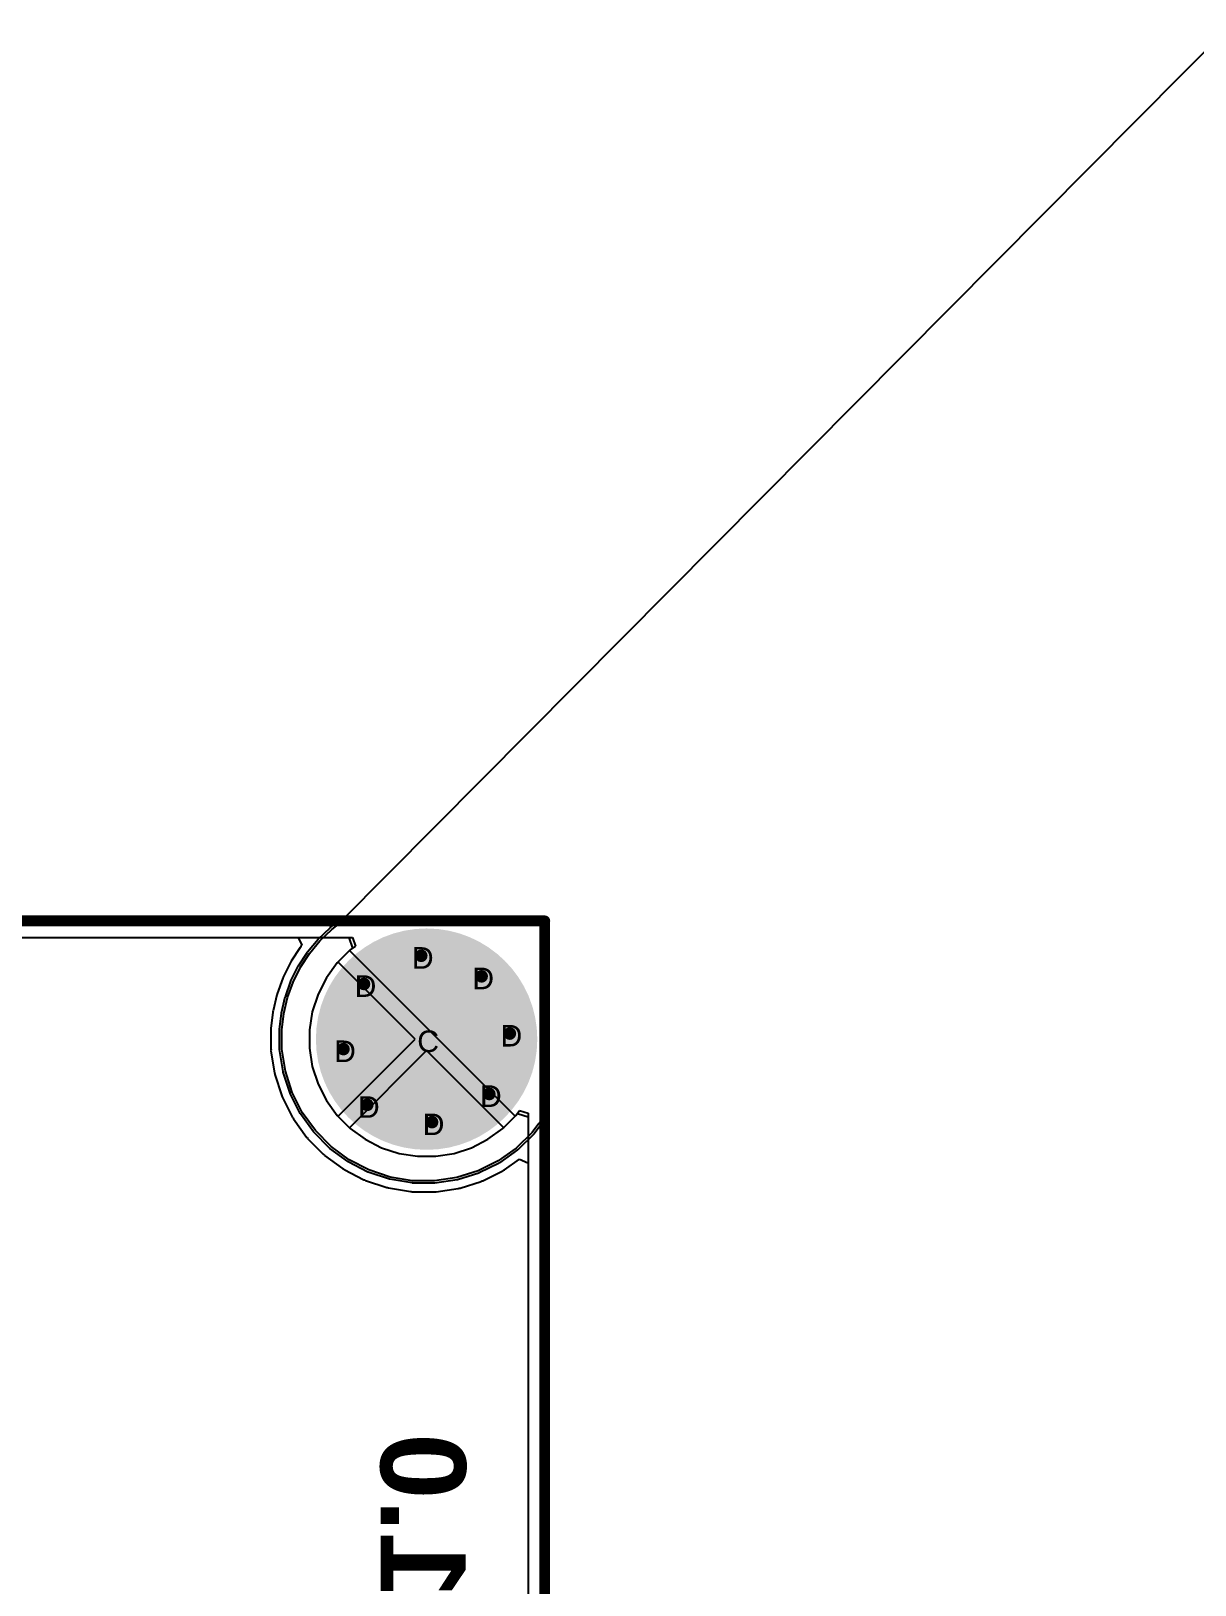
# Model space of a CAD drawing. Header units: inches. Extents: x 0 to 5401, y 0 to 5414.
# Drawn here: x 137.93 to 165.28, y 101.39 to 137.92 of the extents above; entities that cross this region are included whole.
import ezdxf

# ---------------------------------------------------------------- set-up
doc = ezdxf.new("R2010")
doc.units = ezdxf.units.IN
for name, color, linetype in [('Board Outline', 216, 'Continuous'), ('Bottom Layer', 5, 'Continuous'), ('Bottom Overlay', 54, 'Continuous'), ('Bottom Solder', 6, 'Continuous'), ('Drill Drawing', 1, 'Continuous'), ('Layer 1', 16, 'Continuous'), ('Layer 2', 76, 'Continuous'), ('Multi-Layer', 9, 'Continuous'), ('Pad Holes', 156, 'Continuous'), ('Top Layer', 1, 'Continuous'), ('Top Solder', 216, 'Continuous'), ('Via Holes', 16, 'Continuous')]:
    doc.layers.add(name, color=color, linetype=linetype)
doc.styles.add('Arial', font='', dxfattribs={"height": 0.2})
doc.styles.add('Arial_Bold', font='', dxfattribs={"height": 0.2})
doc.styles.get('Arial').set_extended_font_data('Arial')
doc.styles.get('Arial_Bold').set_extended_font_data('Arial', bold=True)

msp = doc.modelspace()

# ---------------------------------------------------------------- hatches: boundary and pattern name
at = {"layer": 'Bottom Layer'}
h = msp.add_hatch(color=5, dxfattribs=at)
edge = h.paths.add_edge_path()
edge.add_arc((147.223, 114.22), 2.5, 0, 360)
h = msp.add_hatch(color=5, dxfattribs=at)
edge = h.paths.add_edge_path()
edge.add_arc((147.096, 116.18), 0.3, 0, 360)
h = msp.add_hatch(color=5, dxfattribs=at)
edge = h.paths.add_edge_path()
edge.add_arc((145.75, 115.518), 0.3, 0, 360)
h = msp.add_hatch(color=5, dxfattribs=at)
edge = h.paths.add_edge_path()
edge.add_arc((148.516, 115.697), 0.3, 0, 360)
h = msp.add_hatch(color=5, dxfattribs=at)
edge = h.paths.add_edge_path()
edge.add_arc((149.179, 114.352), 0.3, 0, 360)
h = msp.add_hatch(color=5, dxfattribs=at)
edge = h.paths.add_edge_path()
edge.add_arc((145.268, 113.986), 0.3, 0, 360)
h = msp.add_hatch(color=5, dxfattribs=at)
edge = h.paths.add_edge_path()
edge.add_arc((145.828, 112.676), 0.3, 0, 360)
h = msp.add_hatch(color=5, dxfattribs=at)
edge = h.paths.add_edge_path()
edge.add_arc((148.696, 112.931), 0.3, 0, 360)
h = msp.add_hatch(color=5, dxfattribs=at)
edge = h.paths.add_edge_path()
edge.add_arc((147.35, 112.269), 0.3, 0, 360)
at = {"layer": 'Bottom Solder'}
h = msp.add_hatch(color=6, dxfattribs=at)
edge = h.paths.add_edge_path()
edge.add_arc((147.223, 114.22), 2.602, 0, 360)
h = msp.add_hatch(color=6, dxfattribs=at)
edge = h.paths.add_edge_path()
edge.add_arc((147.096, 116.18), 0.402, 0, 360)
h = msp.add_hatch(color=6, dxfattribs=at)
edge = h.paths.add_edge_path()
edge.add_arc((145.75, 115.518), 0.402, 0, 360)
h = msp.add_hatch(color=6, dxfattribs=at)
edge = h.paths.add_edge_path()
edge.add_arc((148.516, 115.697), 0.402, 0, 360)
h = msp.add_hatch(color=6, dxfattribs=at)
edge = h.paths.add_edge_path()
edge.add_arc((149.179, 114.352), 0.402, 0, 360)
h = msp.add_hatch(color=6, dxfattribs=at)
edge = h.paths.add_edge_path()
edge.add_arc((145.268, 113.986), 0.402, 0, 360)
h = msp.add_hatch(color=6, dxfattribs=at)
edge = h.paths.add_edge_path()
edge.add_arc((148.696, 112.931), 0.402, 0, 360)
h = msp.add_hatch(color=6, dxfattribs=at)
edge = h.paths.add_edge_path()
edge.add_arc((145.828, 112.676), 0.402, 0, 360)
h = msp.add_hatch(color=6, dxfattribs=at)
edge = h.paths.add_edge_path()
edge.add_arc((147.35, 112.269), 0.402, 0, 360)
at = {"layer": 'Layer 1'}
h = msp.add_hatch(color=16, dxfattribs=at)
edge = h.paths.add_edge_path()
edge.add_arc((147.223, 114.22), 2.5, 0, 360)
h = msp.add_hatch(color=16, dxfattribs=at)
edge = h.paths.add_edge_path()
edge.add_arc((147.096, 116.18), 0.3, 0, 360)
h = msp.add_hatch(color=16, dxfattribs=at)
edge = h.paths.add_edge_path()
edge.add_arc((145.75, 115.518), 0.3, 0, 360)
h = msp.add_hatch(color=16, dxfattribs=at)
edge = h.paths.add_edge_path()
edge.add_arc((148.516, 115.697), 0.3, 0, 360)
h = msp.add_hatch(color=16, dxfattribs=at)
edge = h.paths.add_edge_path()
edge.add_arc((149.179, 114.352), 0.3, 0, 360)
h = msp.add_hatch(color=16, dxfattribs=at)
edge = h.paths.add_edge_path()
edge.add_arc((145.268, 113.986), 0.3, 0, 360)
h = msp.add_hatch(color=16, dxfattribs=at)
edge = h.paths.add_edge_path()
edge.add_arc((145.828, 112.676), 0.3, 0, 360)
h = msp.add_hatch(color=16, dxfattribs=at)
edge = h.paths.add_edge_path()
edge.add_arc((148.696, 112.931), 0.3, 0, 360)
h = msp.add_hatch(color=16, dxfattribs=at)
edge = h.paths.add_edge_path()
edge.add_arc((147.35, 112.269), 0.3, 0, 360)
at = {"layer": 'Layer 2'}
h = msp.add_hatch(color=76, dxfattribs=at)
edge = h.paths.add_edge_path()
edge.add_arc((147.223, 114.22), 2.5, 0, 360)
h = msp.add_hatch(color=76, dxfattribs=at)
edge = h.paths.add_edge_path()
edge.add_arc((147.096, 116.18), 0.3, 0, 360)
h = msp.add_hatch(color=76, dxfattribs=at)
edge = h.paths.add_edge_path()
edge.add_arc((145.75, 115.518), 0.3, 0, 360)
h = msp.add_hatch(color=76, dxfattribs=at)
edge = h.paths.add_edge_path()
edge.add_arc((148.516, 115.697), 0.3, 0, 360)
h = msp.add_hatch(color=76, dxfattribs=at)
edge = h.paths.add_edge_path()
edge.add_arc((149.179, 114.352), 0.3, 0, 360)
h = msp.add_hatch(color=76, dxfattribs=at)
edge = h.paths.add_edge_path()
edge.add_arc((145.268, 113.986), 0.3, 0, 360)
h = msp.add_hatch(color=76, dxfattribs=at)
edge = h.paths.add_edge_path()
edge.add_arc((145.828, 112.676), 0.3, 0, 360)
h = msp.add_hatch(color=76, dxfattribs=at)
edge = h.paths.add_edge_path()
edge.add_arc((148.696, 112.931), 0.3, 0, 360)
h = msp.add_hatch(color=76, dxfattribs=at)
edge = h.paths.add_edge_path()
edge.add_arc((147.35, 112.269), 0.3, 0, 360)
at = {"layer": 'Multi-Layer'}
h = msp.add_hatch(color=9, dxfattribs=at)
edge = h.paths.add_edge_path()
edge.add_arc((147.223, 114.22), 2.5, 0, 360)
at = {"layer": 'Pad Holes'}
h = msp.add_hatch(color=7, dxfattribs=at)
edge = h.paths.add_edge_path()
edge.add_arc((147.223, 114.22), 1.55, 0, 360)
at = {"layer": 'Top Layer'}
h = msp.add_hatch(color=1, dxfattribs=at)
edge = h.paths.add_edge_path()
edge.add_arc((147.223, 114.22), 2.5, 0, 360)
h = msp.add_hatch(color=1, dxfattribs=at)
edge = h.paths.add_edge_path()
edge.add_arc((147.096, 116.18), 0.3, 0, 360)
h = msp.add_hatch(color=1, dxfattribs=at)
edge = h.paths.add_edge_path()
edge.add_arc((145.75, 115.518), 0.3, 0, 360)
h = msp.add_hatch(color=1, dxfattribs=at)
edge = h.paths.add_edge_path()
edge.add_arc((148.516, 115.697), 0.3, 0, 360)
h = msp.add_hatch(color=1, dxfattribs=at)
edge = h.paths.add_edge_path()
edge.add_arc((149.179, 114.352), 0.3, 0, 360)
h = msp.add_hatch(color=1, dxfattribs=at)
edge = h.paths.add_edge_path()
edge.add_arc((145.268, 113.986), 0.3, 0, 360)
h = msp.add_hatch(color=1, dxfattribs=at)
edge = h.paths.add_edge_path()
edge.add_arc((145.828, 112.676), 0.3, 0, 360)
h = msp.add_hatch(color=1, dxfattribs=at)
edge = h.paths.add_edge_path()
edge.add_arc((148.696, 112.931), 0.3, 0, 360)
h = msp.add_hatch(color=1, dxfattribs=at)
edge = h.paths.add_edge_path()
edge.add_arc((147.35, 112.269), 0.3, 0, 360)
at = {"layer": 'Top Solder'}
h = msp.add_hatch(color=216, dxfattribs=at)
edge = h.paths.add_edge_path()
edge.add_arc((147.223, 114.22), 2.602, 0, 360)
h = msp.add_hatch(color=216, dxfattribs=at)
edge = h.paths.add_edge_path()
edge.add_arc((147.096, 116.18), 0.402, 0, 360)
h = msp.add_hatch(color=216, dxfattribs=at)
edge = h.paths.add_edge_path()
edge.add_arc((145.75, 115.518), 0.402, 0, 360)
h = msp.add_hatch(color=216, dxfattribs=at)
edge = h.paths.add_edge_path()
edge.add_arc((148.516, 115.697), 0.402, 0, 360)
h = msp.add_hatch(color=216, dxfattribs=at)
edge = h.paths.add_edge_path()
edge.add_arc((149.179, 114.352), 0.402, 0, 360)
h = msp.add_hatch(color=216, dxfattribs=at)
edge = h.paths.add_edge_path()
edge.add_arc((145.268, 113.986), 0.402, 0, 360)
h = msp.add_hatch(color=216, dxfattribs=at)
edge = h.paths.add_edge_path()
edge.add_arc((148.696, 112.931), 0.402, 0, 360)
h = msp.add_hatch(color=216, dxfattribs=at)
edge = h.paths.add_edge_path()
edge.add_arc((145.828, 112.676), 0.402, 0, 360)
h = msp.add_hatch(color=216, dxfattribs=at)
edge = h.paths.add_edge_path()
edge.add_arc((147.35, 112.269), 0.402, 0, 360)
at = {"layer": 'Via Holes'}
h = msp.add_hatch(color=7, dxfattribs=at)
edge = h.paths.add_edge_path()
edge.add_arc((147.096, 116.18), 0.15, 0, 360)
h = msp.add_hatch(color=7, dxfattribs=at)
edge = h.paths.add_edge_path()
edge.add_arc((148.516, 115.697), 0.15, 0, 360)
h = msp.add_hatch(color=7, dxfattribs=at)
edge = h.paths.add_edge_path()
edge.add_arc((145.75, 115.518), 0.15, 0, 360)
h = msp.add_hatch(color=7, dxfattribs=at)
edge = h.paths.add_edge_path()
edge.add_arc((149.179, 114.352), 0.15, 0, 360)
h = msp.add_hatch(color=7, dxfattribs=at)
edge = h.paths.add_edge_path()
edge.add_arc((145.268, 113.986), 0.15, 0, 360)
h = msp.add_hatch(color=7, dxfattribs=at)
edge = h.paths.add_edge_path()
edge.add_arc((148.696, 112.931), 0.15, 0, 360)
h = msp.add_hatch(color=7, dxfattribs=at)
edge = h.paths.add_edge_path()
edge.add_arc((145.828, 112.676), 0.15, 0, 360)
h = msp.add_hatch(color=7, dxfattribs=at)
edge = h.paths.add_edge_path()
edge.add_arc((147.35, 112.269), 0.15, 0, 360)

# ---------------------------------------------------------------- linework, layer by layer
at = {"layer": 'Board Outline'}
for points in [[(0, 117, 0.254, 0.254, 0), (150, 117, 0.254, 0.254, 0)], [(150, 0, 0.254, 0.254, 0), (150, 117, 0.254, 0.254, 0)]]:
    msp.add_lwpolyline(points, format="xyseb", dxfattribs=at)
msp.add_lwpolyline([(149.937, 117, 0.127, 0.127, 1), (150.064, 117, 0.127, 0.127, 1)], format="xyseb", close=True, dxfattribs=at)
msp.add_lwpolyline([(149.937, 117, 0.127, 0.127, 1), (150.064, 117, 0.127, 0.127, 1)], format="xyseb", close=True, dxfattribs=at)
at = {"layer": 'Bottom Layer'}
for p, q in [((134.29, 116.612), (145.483, 116.612)), ((145.483, 116.612), (145.549, 116.408)), ((145.429, 116.321), (145.122, 116.015)), ((145.549, 116.408), (145.429, 116.321)), ((145.122, 116.015), (144.868, 115.664)), ((144.868, 115.664), (144.671, 115.278)), ((144.671, 115.278), (144.537, 114.865)), ((144.537, 114.865), (144.469, 114.437)), ((144.469, 114.437), (144.469, 114.004)), ((144.469, 114.004), (144.537, 113.575)), ((144.537, 113.575), (144.671, 113.163)), ((144.671, 113.163), (144.868, 112.777)), ((144.868, 112.777), (145.122, 112.426)), ((149.324, 112.426), (149.408, 112.543)), ((149.408, 112.543), (149.612, 112.477)), ((145.122, 112.426), (145.429, 112.12)), ((149.017, 112.12), (149.324, 112.426)), ((149.612, 112.477), (149.612, 83.719)), ((145.429, 112.12), (145.78, 111.865)), ((145.78, 111.865), (146.166, 111.668)), ((148.28, 111.668), (148.666, 111.865)), ((148.666, 111.865), (149.017, 112.12)), ((146.166, 111.668), (146.578, 111.534)), ((146.578, 111.534), (147.006, 111.466)), ((147.006, 111.466), (147.44, 111.466)), ((147.44, 111.466), (147.868, 111.534)), ((147.868, 111.534), (148.28, 111.668))]:
    msp.add_line(p, q, dxfattribs=at)
at = {"layer": 'Layer 1'}
for p, q in [((4.603, 116.612), (145.397, 116.612)), ((145.397, 116.612), (145.479, 116.358)), ((145.429, 116.321), (145.41, 116.302)), ((145.41, 116.302), (147.358, 114.355)), ((145.479, 116.358), (145.429, 116.321)), ((145.122, 116.015), (144.868, 115.664)), ((145.141, 116.033), (145.122, 116.015)), ((146.954, 114.22), (145.141, 116.033)), ((144.868, 115.664), (144.671, 115.278)), ((144.671, 115.278), (144.537, 114.865)), ((144.537, 114.865), (144.469, 114.437)), ((144.469, 114.437), (144.469, 114.004)), ((147.358, 114.355), (149.305, 112.408)), ((144.469, 114.004), (144.537, 113.575)), ((145.141, 112.408), (146.954, 114.22)), ((147.223, 113.951), (145.41, 112.138)), ((149.036, 112.138), (147.223, 113.951)), ((144.537, 113.575), (144.671, 113.163)), ((144.671, 113.163), (144.868, 112.777)), ((144.868, 112.777), (145.122, 112.426)), ((145.122, 112.426), (145.141, 112.408)), ((145.41, 112.138), (145.429, 112.12)), ((149.017, 112.12), (149.036, 112.138)), ((149.305, 112.408), (149.324, 112.426)), ((149.324, 112.426), (149.358, 112.473)), ((149.358, 112.473), (149.612, 112.39)), ((149.612, 112.39), (149.612, 83.774)), ((145.429, 112.12), (145.78, 111.865)), ((145.78, 111.865), (146.166, 111.668)), ((148.28, 111.668), (148.666, 111.865)), ((148.666, 111.865), (149.017, 112.12)), ((146.166, 111.668), (146.578, 111.534)), ((146.578, 111.534), (147.006, 111.466)), ((147.006, 111.466), (147.44, 111.466)), ((147.44, 111.466), (147.868, 111.534)), ((147.868, 111.534), (148.28, 111.668))]:
    msp.add_line(p, q, dxfattribs=at)
at = {"layer": 'Layer 2'}
for p, q in [((134.29, 116.612), (145.397, 116.612)), ((145.397, 116.612), (145.479, 116.358)), ((145.429, 116.321), (145.122, 116.015)), ((145.479, 116.358), (145.429, 116.321)), ((145.122, 116.015), (144.868, 115.664)), ((144.868, 115.664), (144.671, 115.278)), ((144.671, 115.278), (144.537, 114.865)), ((144.537, 114.865), (144.469, 114.437)), ((144.469, 114.437), (144.469, 114.004)), ((144.469, 114.004), (144.537, 113.575)), ((144.537, 113.575), (144.671, 113.163)), ((144.671, 113.163), (144.868, 112.777)), ((144.868, 112.777), (145.122, 112.426)), ((145.122, 112.426), (145.429, 112.12)), ((149.017, 112.12), (149.324, 112.426)), ((149.324, 112.426), (149.358, 112.473)), ((149.358, 112.473), (149.612, 112.39)), ((149.612, 112.39), (149.612, 87.379)), ((145.429, 112.12), (145.78, 111.865)), ((145.78, 111.865), (146.166, 111.668)), ((148.28, 111.668), (148.666, 111.865)), ((148.666, 111.865), (149.017, 112.12)), ((146.166, 111.668), (146.578, 111.534)), ((146.578, 111.534), (147.006, 111.466)), ((147.006, 111.466), (147.44, 111.466)), ((147.44, 111.466), (147.868, 111.534)), ((147.868, 111.534), (148.28, 111.668))]:
    msp.add_line(p, q, dxfattribs=at)
at = {"layer": 'Top Layer'}
for p, q in [((144.993, 116.8), (145.147, 116.917)), ((145.147, 116.917), (145.155, 116.923)), ((145.155, 116.923), (145.173, 116.933)), ((145.173, 116.933), (145.193, 116.939)), ((145.193, 116.939), (145.213, 116.943)), ((145.213, 116.943), (145.224, 116.943)), ((145.224, 116.943), (145.224, 116.943)), ((145.224, 116.943), (149.945, 116.943)), ((149.945, 116.943), (149.945, 115.677)), ((134.284, 116.612), (144.205, 116.612)), ((144.205, 116.612), (144.292, 116.428)), ((144.467, 116.234), (144.714, 116.532)), ((144.714, 116.532), (144.993, 116.8)), ((144.25, 116.375), (144.04, 116.051)), ((144.261, 116.386), (144.25, 116.375)), ((144.257, 115.91), (144.467, 116.234)), ((144.268, 116.399), (144.261, 116.386)), ((144.292, 116.428), (144.268, 116.399)), ((144.025, 116.025), (143.853, 115.678)), ((144.034, 116.037), (144.025, 116.025)), ((144.04, 116.051), (144.034, 116.037)), ((144.085, 115.563), (144.257, 115.91)), ((143.841, 115.651), (143.711, 115.287)), ((143.849, 115.664), (143.841, 115.651)), ((143.853, 115.678), (143.849, 115.664)), ((143.954, 115.2), (144.085, 115.563)), ((149.945, 115.677), (149.945, 112.37)), ((143.702, 115.259), (143.614, 114.882)), ((143.708, 115.272), (143.702, 115.259)), ((143.711, 115.287), (143.708, 115.272)), ((143.866, 114.823), (143.954, 115.2)), ((143.609, 114.853), (143.564, 114.469)), ((143.613, 114.867), (143.609, 114.853)), ((143.614, 114.882), (143.613, 114.867)), ((143.822, 114.439), (143.866, 114.823)), ((143.566, 114.454), (143.563, 114.439)), ((143.563, 114.439), (143.563, 114.246)), ((143.564, 114.469), (143.566, 114.454)), ((143.822, 114.246), (143.822, 114.439)), ((143.563, 114.246), (143.563, 113.983)), ((143.563, 113.983), (143.567, 113.963)), ((143.822, 113.983), (143.822, 114.246)), ((143.903, 113.464), (143.822, 113.983)), ((143.567, 113.963), (143.566, 113.943)), ((143.566, 113.943), (143.648, 113.424)), ((143.648, 113.424), (143.655, 113.405)), ((143.655, 113.405), (143.657, 113.385)), ((143.657, 113.385), (143.818, 112.885)), ((144.065, 112.965), (143.903, 113.464)), ((143.818, 112.885), (143.828, 112.867)), ((144.302, 112.496), (144.065, 112.965)), ((143.828, 112.867), (143.834, 112.848)), ((143.834, 112.848), (144.071, 112.379)), ((144.071, 112.379), (144.084, 112.363)), ((144.084, 112.363), (144.092, 112.345)), ((144.092, 112.345), (144.399, 111.919)), ((144.609, 112.07), (144.302, 112.496)), ((149.864, 112.237), (149.706, 112.027)), ((149.865, 112.239), (149.864, 112.237)), ((149.868, 112.244), (149.865, 112.239)), ((149.871, 112.249), (149.868, 112.244)), ((149.874, 112.254), (149.871, 112.249)), ((149.875, 112.256), (149.874, 112.254)), ((149.891, 112.264), (149.875, 112.256)), ((149.917, 112.288), (149.891, 112.264)), ((149.936, 112.318), (149.917, 112.288)), ((149.945, 112.352), (149.936, 112.318)), ((149.945, 112.37), (149.945, 112.352)), ((144.399, 111.919), (144.414, 111.905)), ((144.414, 111.905), (144.425, 111.888)), ((144.425, 111.888), (144.795, 111.515)), ((144.979, 111.697), (144.609, 112.07)), ((149.706, 112.027), (149.33, 111.66)), ((144.795, 111.515), (144.812, 111.503)), ((144.812, 111.503), (144.826, 111.488)), ((144.826, 111.488), (145.249, 111.178)), ((145.402, 111.386), (144.979, 111.697)), ((149.33, 111.66), (148.902, 111.357)), ((145.249, 111.178), (145.268, 111.169)), ((145.268, 111.169), (145.283, 111.156)), ((145.283, 111.156), (145.75, 110.915)), ((145.869, 111.145), (145.402, 111.386)), ((146.367, 110.979), (145.869, 111.145)), ((148.431, 111.123), (147.93, 110.966)), ((148.902, 111.357), (148.431, 111.123)), ((148.546, 110.891), (149.017, 111.125)), ((149.017, 111.125), (149.033, 111.137)), ((149.033, 111.137), (149.051, 111.145)), ((149.051, 111.145), (149.408, 111.398)), ((149.408, 111.398), (149.603, 111.309)), ((149.603, 111.309), (149.612, 111.298)), ((149.612, 111.298), (149.612, 83.719)), ((145.75, 110.915), (145.77, 110.909)), ((145.77, 110.909), (145.787, 110.899)), ((145.787, 110.899), (146.286, 110.734)), ((146.286, 110.734), (146.306, 110.731)), ((146.306, 110.731), (146.325, 110.724)), ((146.325, 110.724), (146.843, 110.638)), ((146.885, 110.893), (146.367, 110.979)), ((147.411, 110.889), (146.885, 110.893)), ((147.93, 110.966), (147.411, 110.889)), ((147.449, 110.633), (147.968, 110.71)), ((147.968, 110.71), (147.987, 110.717)), ((147.987, 110.717), (148.008, 110.719)), ((148.008, 110.719), (148.509, 110.876)), ((148.509, 110.876), (148.527, 110.886)), ((148.527, 110.886), (148.546, 110.891)), ((146.843, 110.638), (146.863, 110.639)), ((146.863, 110.639), (146.883, 110.634)), ((146.883, 110.634), (147.408, 110.63)), ((147.408, 110.63), (147.428, 110.634)), ((147.428, 110.634), (147.449, 110.633))]:
    msp.add_line(p, q, dxfattribs=at)
at = {"layer": 'Top Solder'}
for p, q in [((145.224, 116.998), (5401.268, 5414.317)), ((144.959, 116.844), (145.113, 116.961)), ((145.113, 116.961), (145.121, 116.967)), ((145.113, 116.961), (145.113, 116.961)), ((145.121, 116.967), (145.126, 116.968)), ((145.126, 116.968), (145.129, 116.972)), ((145.129, 116.972), (145.147, 116.981)), ((145.147, 116.981), (145.152, 116.982)), ((145.152, 116.982), (145.156, 116.985)), ((145.156, 116.985), (145.175, 116.991)), ((145.175, 116.991), (145.18, 116.991)), ((145.18, 116.991), (145.184, 116.994)), ((145.184, 116.994), (145.204, 116.997)), ((145.204, 116.997), (145.209, 116.996)), ((145.209, 116.996), (145.213, 116.998)), ((145.213, 116.998), (145.224, 116.998)), ((145.224, 116.998), (145.224, 116.998)), ((145.224, 116.998), (149.945, 116.998)), ((149.945, 116.998), (149.984, 116.982)), ((149.984, 116.982), (150, 116.943)), ((150, 116.943), (150, 115.677)), ((144.425, 116.269), (144.671, 116.567)), ((144.671, 116.567), (144.674, 116.569)), ((144.674, 116.569), (144.676, 116.572)), ((144.676, 116.572), (144.955, 116.839)), ((144.955, 116.839), (144.958, 116.841)), ((144.958, 116.841), (144.959, 116.844)), ((144.211, 115.94), (144.421, 116.264)), ((144.421, 116.264), (144.424, 116.266)), ((144.424, 116.266), (144.425, 116.269)), ((144.036, 115.588), (144.208, 115.934)), ((144.208, 115.934), (144.21, 115.936)), ((144.21, 115.936), (144.211, 115.94)), ((143.903, 115.218), (144.033, 115.582)), ((144.033, 115.582), (144.036, 115.584)), ((144.036, 115.584), (144.036, 115.588)), ((150, 115.677), (150, 112.37)), ((143.813, 114.836), (143.901, 115.212)), ((143.901, 115.212), (143.903, 115.215)), ((143.903, 115.215), (143.903, 115.218)), ((143.767, 114.445), (143.811, 114.829)), ((143.811, 114.829), (143.813, 114.832)), ((143.813, 114.832), (143.813, 114.836)), ((143.768, 114.442), (143.767, 114.445)), ((143.767, 114.439), (143.768, 114.442)), ((143.767, 114.246), (143.767, 114.439)), ((143.767, 113.983), (143.767, 114.246)), ((143.768, 113.979), (143.767, 113.983)), ((143.767, 113.975), (143.768, 113.979)), ((143.849, 113.456), (143.767, 113.975)), ((143.851, 113.452), (143.849, 113.456)), ((143.851, 113.447), (143.851, 113.452)), ((144.013, 112.948), (143.851, 113.447)), ((144.015, 112.944), (144.013, 112.948)), ((144.016, 112.94), (144.015, 112.944)), ((144.253, 112.471), (144.016, 112.94)), ((144.256, 112.468), (144.253, 112.471)), ((144.257, 112.464), (144.256, 112.468)), ((144.565, 112.038), (144.257, 112.464)), ((149.908, 112.204), (149.75, 111.994)), ((149.909, 112.207), (149.908, 112.204)), ((149.908, 112.204), (149.908, 112.204)), ((149.91, 112.208), (149.909, 112.207)), ((149.911, 112.208), (149.91, 112.208)), ((149.914, 112.213), (149.911, 112.208)), ((149.916, 112.215), (149.914, 112.214)), ((149.914, 112.214), (149.914, 112.213)), ((149.921, 112.221), (149.916, 112.215)), ((149.928, 112.224), (149.921, 112.221)), ((149.954, 112.248), (149.928, 112.224)), ((149.958, 112.255), (149.954, 112.248)), ((149.964, 112.259), (149.958, 112.255)), ((149.983, 112.289), (149.964, 112.259)), ((149.984, 112.297), (149.983, 112.289)), ((149.989, 112.303), (149.984, 112.297)), ((149.998, 112.337), (149.989, 112.303)), ((150, 112.352), (149.997, 112.345)), ((149.997, 112.345), (149.998, 112.337)), ((150, 112.37), (150, 112.37)), ((150, 112.37), (150, 112.352)), ((144.569, 112.036), (144.565, 112.038)), ((144.57, 112.031), (144.569, 112.036)), ((144.94, 111.658), (144.57, 112.031)), ((149.745, 111.988), (149.369, 111.621)), ((149.746, 111.992), (149.745, 111.988)), ((149.75, 111.994), (149.746, 111.992)), ((144.944, 111.657), (144.94, 111.658)), ((144.947, 111.653), (144.944, 111.657)), ((145.37, 111.342), (144.947, 111.653)), ((149.362, 111.615), (148.934, 111.312)), ((149.364, 111.619), (149.362, 111.615)), ((149.369, 111.621), (149.364, 111.619)), ((145.374, 111.341), (145.37, 111.342)), ((145.377, 111.337), (145.374, 111.341)), ((145.844, 111.096), (145.377, 111.337)), ((145.848, 111.096), (145.844, 111.096)), ((145.852, 111.093), (145.848, 111.096)), ((146.35, 110.927), (145.852, 111.093)), ((148.448, 111.071), (147.947, 110.914)), ((148.451, 111.074), (148.448, 111.071)), ((148.456, 111.074), (148.451, 111.074)), ((148.926, 111.307), (148.456, 111.074)), ((148.929, 111.311), (148.926, 111.307)), ((148.934, 111.312), (148.929, 111.311)), ((146.354, 110.928), (146.35, 110.927)), ((146.358, 110.925), (146.354, 110.928)), ((146.876, 110.839), (146.358, 110.925)), ((146.881, 110.84), (146.876, 110.839)), ((146.885, 110.838), (146.881, 110.84)), ((147.41, 110.834), (146.885, 110.838)), ((147.414, 110.836), (147.41, 110.834)), ((147.419, 110.834), (147.414, 110.836)), ((147.938, 110.912), (147.419, 110.834)), ((147.942, 110.914), (147.938, 110.912)), ((147.947, 110.914), (147.942, 110.914))]:
    msp.add_line(p, q, dxfattribs=at)

# ---------------------------------------------------------------- texts
at = {"layer": 'Bottom Overlay', "style": 'Arial_Bold', "text_generation_flag": 2}
msp.add_text('REV-v1.0', height=2, rotation=270, dxfattribs=at).set_placement((146.143, 92.847))
at = {"layer": 'Drill Drawing', "style": 'Arial'}
for s, p in [('D', (146.876, 115.876)), ('D', (148.296, 115.393)), ('D', (145.53, 115.213)), ('C', (147.003, 113.916)), ('D', (148.959, 114.047)), ('D', (145.048, 113.681)), ('D', (145.608, 112.371)), ('D', (148.476, 112.627)), ('D', (147.13, 111.964))]:
    msp.add_text(s, height=0.508, dxfattribs=at).set_placement(p)

doc.saveas('drawing.dxf')
